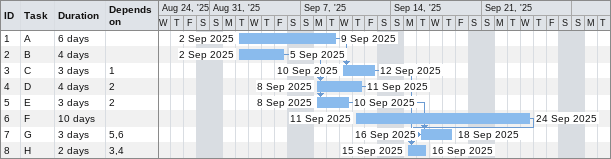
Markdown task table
| ID | Task | Duration | Start | Finish | Predecessors |
|---|---|---|---|---|---|
| 1 | A | 6d | 2025-09-02 | 2025-09-09 |  |
| 2 | B | 4d | 2025-09-02 | 2025-09-05 |  |
| 3 | C | 3d | 2025-09-10 | 2025-09-12 | 1 |
| 4 | D | 4d | 2025-09-08 | 2025-09-11 | 2 |
| 5 | E | 3d | 2025-09-08 | 2025-09-10 | 2 |
| 6 | F | 10d | 2025-09-11 | 2025-09-24 |  |
| 7 | G | 3d | 2025-09-16 | 2025-09-18 | 5, 6 |
| 8 | H | 2d | 2025-09-15 | 2025-09-16 | 3, 4 |
